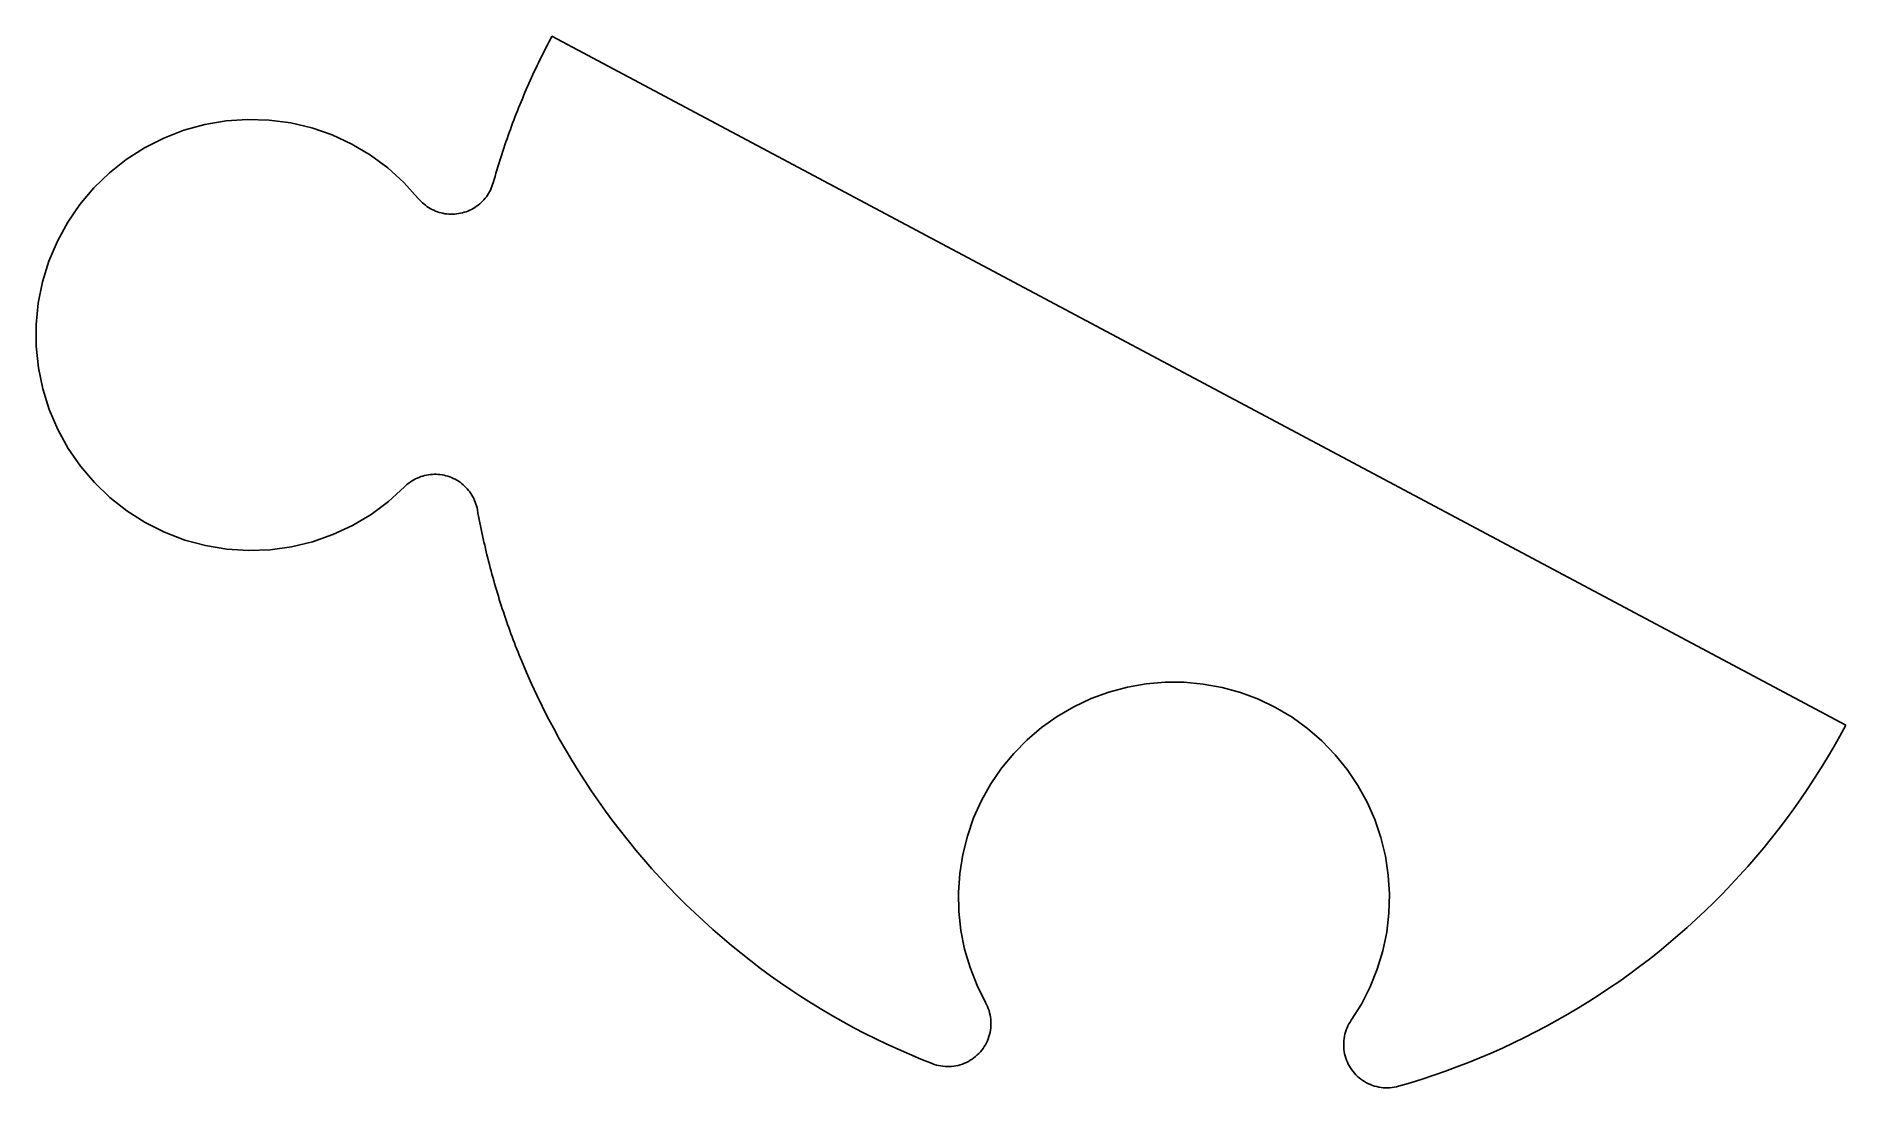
# Model space of a CAD drawing. Header units: metres. Extents: x -20 to 21.9, y -54.9 to -30.6.
import ezdxf

# ---------------------------------------------------------------- set-up
doc = ezdxf.new("R2010")
doc.units = ezdxf.units.M

msp = doc.modelspace()

# ---------------------------------------------------------------- linework, layer by layer
at = {"layer": 'Polygon'}
for p, q in [((-8.12, -30.633), (-8.155, -30.701)), ((-8.084, -30.565), (-8.12, -30.633)), ((21.928, -46.543), (-8.084, -30.565)), ((-8.328, -31.041), (-8.362, -31.11)), ((-8.294, -30.973), (-8.328, -31.041)), ((-8.26, -30.905), (-8.294, -30.973)), ((-8.225, -30.836), (-8.26, -30.905)), ((-8.19, -30.768), (-8.225, -30.836)), ((-8.155, -30.701), (-8.19, -30.768)), ((-8.525, -31.455), (-8.557, -31.525)), ((-8.493, -31.386), (-8.525, -31.455)), ((-8.46, -31.317), (-8.493, -31.386)), ((-8.428, -31.248), (-8.46, -31.317)), ((-8.395, -31.179), (-8.428, -31.248)), ((-8.362, -31.11), (-8.395, -31.179)), ((-8.711, -31.874), (-8.741, -31.945)), ((-8.681, -31.804), (-8.711, -31.874)), ((-8.65, -31.734), (-8.681, -31.804)), ((-8.619, -31.664), (-8.65, -31.734)), ((-8.588, -31.594), (-8.619, -31.664)), ((-8.557, -31.525), (-8.588, -31.594)), ((-8.885, -32.298), (-8.913, -32.369)), ((-8.857, -32.227), (-8.885, -32.298)), ((-8.828, -32.156), (-8.857, -32.227)), ((-8.799, -32.086), (-8.828, -32.156)), ((-8.77, -32.015), (-8.799, -32.086)), ((-8.741, -31.945), (-8.77, -32.015)), ((-16.136, -32.612), (-16.62, -32.745)), ((-15.642, -32.528), (-16.136, -32.612)), ((-15.142, -32.494), (-15.642, -32.528)), ((-14.641, -32.51), (-15.142, -32.494)), ((-14.144, -32.576), (-14.641, -32.51)), ((-13.656, -32.692), (-14.144, -32.576)), ((-13.182, -32.856), (-13.656, -32.692)), ((-9.048, -32.727), (-9.074, -32.799)), ((-9.022, -32.655), (-9.048, -32.727)), ((-8.995, -32.584), (-9.022, -32.655)), ((-8.968, -32.512), (-8.995, -32.584)), ((-8.941, -32.441), (-8.968, -32.512)), ((-8.913, -32.369), (-8.941, -32.441)), ((-17.534, -33.152), (-17.957, -33.423)), ((-17.087, -32.926), (-17.534, -33.152)), ((-16.62, -32.745), (-17.087, -32.926)), ((-12.727, -33.066), (-13.182, -32.856)), ((-12.296, -33.322), (-12.727, -33.066)), ((-9.199, -33.16), (-9.224, -33.232)), ((-9.175, -33.087), (-9.199, -33.16)), ((-9.15, -33.015), (-9.175, -33.087)), ((-9.125, -32.943), (-9.15, -33.015)), ((-9.1, -32.871), (-9.125, -32.943)), ((-9.074, -32.799), (-9.1, -32.871)), ((-17.957, -33.423), (-18.35, -33.734)), ((-11.892, -33.619), (-12.296, -33.322)), ((-9.317, -33.523), (-9.339, -33.596)), ((-9.294, -33.45), (-9.317, -33.523)), ((-9.271, -33.377), (-9.294, -33.45)), ((-9.247, -33.305), (-9.271, -33.377)), ((-9.224, -33.232), (-9.247, -33.305)), ((-18.35, -33.734), (-18.709, -34.083)), ((-11.52, -33.955), (-11.892, -33.619)), ((-11.183, -34.326), (-11.52, -33.955)), ((-9.446, -33.963), (-9.46, -34.006)), ((-9.426, -33.889), (-9.446, -33.963)), ((-9.404, -33.816), (-9.426, -33.889)), ((-9.383, -33.743), (-9.404, -33.816)), ((-9.361, -33.669), (-9.383, -33.743)), ((-9.339, -33.596), (-9.361, -33.669)), ((-18.709, -34.083), (-19.033, -34.466)), ((-11.154, -34.361), (-11.183, -34.326)), ((-11.122, -34.394), (-11.154, -34.361)), ((-11.09, -34.426), (-11.122, -34.394)), ((-9.694, -34.392), (-9.726, -34.423)), ((-9.663, -34.358), (-9.694, -34.392)), ((-9.633, -34.324), (-9.663, -34.358)), ((-9.605, -34.288), (-9.633, -34.324)), ((-9.579, -34.251), (-9.605, -34.288)), ((-9.555, -34.212), (-9.579, -34.251)), ((-9.532, -34.173), (-9.555, -34.212)), ((-9.511, -34.133), (-9.532, -34.173)), ((-9.492, -34.091), (-9.511, -34.133)), ((-9.475, -34.049), (-9.492, -34.091)), ((-9.46, -34.006), (-9.475, -34.049)), ((-19.033, -34.466), (-19.316, -34.88)), ((-11.056, -34.456), (-11.09, -34.426)), ((-11.02, -34.484), (-11.056, -34.456)), ((-10.984, -34.511), (-11.02, -34.484)), ((-10.946, -34.537), (-10.984, -34.511)), ((-10.907, -34.56), (-10.946, -34.537)), ((-10.867, -34.582), (-10.907, -34.56)), ((-10.826, -34.602), (-10.867, -34.582)), ((-10.785, -34.62), (-10.826, -34.602)), ((-10.742, -34.636), (-10.785, -34.62)), ((-10.699, -34.65), (-10.742, -34.636)), ((-10.655, -34.662), (-10.699, -34.65)), ((-10.611, -34.672), (-10.655, -34.662)), ((-10.566, -34.681), (-10.611, -34.672)), ((-10.521, -34.687), (-10.566, -34.681)), ((-10.476, -34.691), (-10.521, -34.687)), ((-10.43, -34.693), (-10.476, -34.691)), ((-10.385, -34.693), (-10.43, -34.693)), ((-10.339, -34.69), (-10.385, -34.693)), ((-10.294, -34.686), (-10.339, -34.69)), ((-10.249, -34.68), (-10.294, -34.686)), ((-10.204, -34.672), (-10.249, -34.68)), ((-10.16, -34.661), (-10.204, -34.672)), ((-10.116, -34.649), (-10.16, -34.661)), ((-10.073, -34.635), (-10.116, -34.649)), ((-10.031, -34.619), (-10.073, -34.635)), ((-9.989, -34.6), (-10.031, -34.619)), ((-9.948, -34.58), (-9.989, -34.6)), ((-9.908, -34.558), (-9.948, -34.58)), ((-9.87, -34.535), (-9.908, -34.558)), ((-9.832, -34.509), (-9.87, -34.535)), ((-9.795, -34.482), (-9.832, -34.509)), ((-9.76, -34.454), (-9.795, -34.482)), ((-9.726, -34.423), (-9.76, -34.454)), ((-19.316, -34.88), (-19.556, -35.32)), ((-19.556, -35.32), (-19.751, -35.782)), ((-19.751, -35.782), (-19.898, -36.261)), ((-19.898, -36.261), (-19.997, -36.753)), ((-19.997, -36.753), (-20.047, -37.252)), ((-20.047, -37.252), (-20.046, -37.753)), ((-20.046, -37.753), (-19.995, -38.252)), ((-19.995, -38.252), (-19.894, -38.743)), ((-19.894, -38.743), (-19.744, -39.221)), ((-19.744, -39.221), (-19.548, -39.683)), ((-19.548, -39.683), (-19.306, -40.122)), ((-19.306, -40.122), (-19.021, -40.534)), ((-19.021, -40.534), (-18.696, -40.917)), ((-18.696, -40.917), (-18.335, -41.264)), ((-11.877, -41.355), (-11.506, -41.018)), ((-11.506, -41.018), (-11.474, -40.986)), ((-11.474, -40.986), (-11.439, -40.956)), ((-11.439, -40.956), (-11.404, -40.928)), ((-11.404, -40.928), (-11.367, -40.901)), ((-11.367, -40.901), (-11.329, -40.876)), ((-11.329, -40.876), (-11.29, -40.853)), ((-11.29, -40.853), (-11.25, -40.831)), ((-11.25, -40.831), (-11.209, -40.812)), ((-11.209, -40.812), (-11.167, -40.794)), ((-11.167, -40.794), (-11.125, -40.778)), ((-11.125, -40.778), (-11.081, -40.764)), ((-11.081, -40.764), (-11.038, -40.752)), ((-11.038, -40.752), (-10.993, -40.742)), ((-10.993, -40.742), (-10.948, -40.734)), ((-10.948, -40.734), (-10.903, -40.728)), ((-10.903, -40.728), (-10.858, -40.725)), ((-10.858, -40.725), (-10.813, -40.723)), ((-10.813, -40.723), (-10.767, -40.723)), ((-10.767, -40.723), (-10.722, -40.726)), ((-10.722, -40.726), (-10.676, -40.73)), ((-10.676, -40.73), (-10.631, -40.736)), ((-10.631, -40.736), (-10.587, -40.745)), ((-10.587, -40.745), (-10.543, -40.756)), ((-10.543, -40.756), (-10.499, -40.768)), ((-10.499, -40.768), (-10.456, -40.783)), ((-10.456, -40.783), (-10.413, -40.799)), ((-10.413, -40.799), (-10.372, -40.818)), ((-10.372, -40.818), (-10.331, -40.838)), ((-10.331, -40.838), (-10.291, -40.86)), ((-10.291, -40.86), (-10.253, -40.884)), ((-10.253, -40.884), (-10.215, -40.909)), ((-10.215, -40.909), (-10.179, -40.937)), ((-10.179, -40.937), (-10.144, -40.966)), ((-10.144, -40.966), (-10.11, -40.996)), ((-10.11, -40.996), (-10.078, -41.028)), ((-10.078, -41.028), (-10.047, -41.061)), ((-10.047, -41.061), (-10.018, -41.096)), ((-10.018, -41.096), (-9.99, -41.132)), ((-9.99, -41.132), (-9.964, -41.17)), ((-18.335, -41.264), (-17.941, -41.574)), ((-12.28, -41.654), (-11.877, -41.355)), ((-9.964, -41.17), (-9.94, -41.208)), ((-9.94, -41.208), (-9.917, -41.247)), ((-9.917, -41.247), (-9.896, -41.288)), ((-9.896, -41.288), (-9.878, -41.329)), ((-9.878, -41.329), (-9.861, -41.372)), ((-9.861, -41.372), (-9.846, -41.414)), ((-9.846, -41.414), (-9.833, -41.458)), ((-9.833, -41.458), (-9.822, -41.502)), ((-9.822, -41.502), (-9.813, -41.547)), ((-9.813, -41.547), (-9.799, -41.622)), ((-17.941, -41.574), (-17.518, -41.843)), ((-17.518, -41.843), (-17.07, -42.068)), ((-13.165, -42.123), (-12.71, -41.91)), ((-12.71, -41.91), (-12.28, -41.654)), ((-9.799, -41.622), (-9.785, -41.697)), ((-9.785, -41.697), (-9.771, -41.772)), ((-9.771, -41.772), (-9.756, -41.847)), ((-9.756, -41.847), (-9.741, -41.922)), ((-9.741, -41.922), (-9.726, -41.997)), ((-17.07, -42.068), (-16.602, -42.247)), ((-16.602, -42.247), (-16.118, -42.378)), ((-16.118, -42.378), (-15.623, -42.46)), ((-14.125, -42.406), (-13.638, -42.289)), ((-13.638, -42.289), (-13.165, -42.123)), ((-9.726, -41.997), (-9.71, -42.072)), ((-9.71, -42.072), (-9.694, -42.146)), ((-9.694, -42.146), (-9.678, -42.221)), ((-9.678, -42.221), (-9.661, -42.296)), ((-9.661, -42.296), (-9.644, -42.37)), ((-9.644, -42.37), (-9.627, -42.444)), ((-15.623, -42.46), (-15.123, -42.492)), ((-15.123, -42.492), (-14.622, -42.474)), ((-14.622, -42.474), (-14.125, -42.406)), ((-9.627, -42.444), (-9.609, -42.519)), ((-9.609, -42.519), (-9.591, -42.593)), ((-9.591, -42.593), (-9.573, -42.667)), ((-9.573, -42.667), (-9.554, -42.741)), ((-9.554, -42.741), (-9.535, -42.815)), ((-9.535, -42.815), (-9.516, -42.889)), ((-9.516, -42.889), (-9.496, -42.963)), ((-9.496, -42.963), (-9.476, -43.037)), ((-9.476, -43.037), (-9.456, -43.111)), ((-9.456, -43.111), (-9.435, -43.184)), ((-9.435, -43.184), (-9.414, -43.258)), ((-9.414, -43.258), (-9.393, -43.331)), ((-9.393, -43.331), (-9.372, -43.404)), ((-9.372, -43.404), (-9.35, -43.477)), ((-9.35, -43.477), (-9.327, -43.551)), ((-9.327, -43.551), (-9.305, -43.624)), ((-9.305, -43.624), (-9.282, -43.696)), ((-9.282, -43.696), (-9.258, -43.769)), ((-9.258, -43.769), (-9.235, -43.842)), ((-9.235, -43.842), (-9.211, -43.914)), ((-9.211, -43.914), (-9.187, -43.987)), ((-9.187, -43.987), (-9.162, -44.059)), ((-9.162, -44.059), (-9.137, -44.132)), ((-9.137, -44.132), (-9.112, -44.204)), ((-9.112, -44.204), (-9.086, -44.276)), ((-9.086, -44.276), (-9.061, -44.348)), ((-9.061, -44.348), (-9.034, -44.419)), ((-9.034, -44.419), (-9.008, -44.491)), ((-9.008, -44.491), (-8.981, -44.563)), ((-8.981, -44.563), (-8.954, -44.634)), ((-8.954, -44.634), (-8.926, -44.705)), ((-8.926, -44.705), (-8.898, -44.776)), ((-8.898, -44.776), (-8.87, -44.847)), ((-8.87, -44.847), (-8.842, -44.918)), ((-8.842, -44.918), (-8.813, -44.989)), ((-8.813, -44.989), (-8.784, -45.06)), ((-8.784, -45.06), (-8.673, -45.323)), ((-8.673, -45.323), (-8.557, -45.583)), ((-8.557, -45.583), (-8.437, -45.842)), ((5.264, -45.658), (4.836, -45.773)), ((5.7, -45.582), (5.264, -45.658)), ((6.141, -45.544), (5.7, -45.582)), ((6.584, -45.546), (6.141, -45.544)), ((7.025, -45.587), (6.584, -45.546)), ((7.461, -45.667), (7.025, -45.587)), ((7.888, -45.785), (7.461, -45.667)), ((-8.437, -45.842), (-8.312, -46.099)), ((-8.312, -46.099), (-8.183, -46.353)), ((4.019, -46.113), (3.636, -46.336)), ((4.42, -45.925), (4.019, -46.113)), ((4.836, -45.773), (4.42, -45.925)), ((8.303, -45.94), (7.888, -45.785)), ((8.702, -46.132), (8.303, -45.94)), ((9.083, -46.358), (8.702, -46.132)), ((-8.183, -46.353), (-8.05, -46.606)), ((3.636, -46.336), (3.275, -46.592)), ((9.442, -46.617), (9.083, -46.358)), ((21.792, -46.794), (21.928, -46.543)), ((-8.05, -46.606), (-7.913, -46.856)), ((-7.913, -46.856), (-7.772, -47.104)), ((2.937, -46.879), (2.627, -47.195)), ((3.275, -46.592), (2.937, -46.879)), ((9.777, -46.906), (9.442, -46.617)), ((10.086, -47.225), (9.777, -46.906)), ((21.651, -47.042), (21.792, -46.794)), ((-7.772, -47.104), (-7.626, -47.349)), ((-7.626, -47.349), (-7.476, -47.592)), ((2.627, -47.195), (2.345, -47.537)), ((10.364, -47.569), (10.086, -47.225)), ((21.358, -47.532), (21.507, -47.288)), ((21.507, -47.288), (21.651, -47.042)), ((-7.476, -47.592), (-7.323, -47.833)), ((-7.323, -47.833), (-7.165, -48.07)), ((2.345, -47.537), (2.095, -47.903)), ((10.611, -47.936), (10.364, -47.569)), ((21.049, -48.011), (21.205, -47.773)), ((21.205, -47.773), (21.358, -47.532)), ((-7.165, -48.07), (-7.003, -48.306)), ((2.095, -47.903), (1.879, -48.289)), ((10.825, -48.324), (10.611, -47.936)), ((20.723, -48.48), (20.888, -48.247)), ((20.888, -48.247), (21.049, -48.011)), ((-7.003, -48.306), (-6.838, -48.538)), ((-6.838, -48.538), (-6.668, -48.767)), ((1.879, -48.289), (1.697, -48.693)), ((11.004, -48.73), (10.825, -48.324)), ((20.555, -48.71), (20.723, -48.48)), ((-6.668, -48.767), (-6.495, -48.994)), ((-6.495, -48.994), (-6.318, -49.218)), ((1.697, -48.693), (1.552, -49.111)), ((11.146, -49.149), (11.004, -48.73)), ((20.206, -49.162), (20.382, -48.938)), ((20.382, -48.938), (20.555, -48.71)), ((-6.318, -49.218), (-6.137, -49.438)), ((-6.137, -49.438), (-5.952, -49.656)), ((1.552, -49.111), (1.444, -49.541)), ((11.25, -49.58), (11.146, -49.149)), ((19.843, -49.602), (20.026, -49.384)), ((20.026, -49.384), (20.206, -49.162)), ((-5.952, -49.656), (-5.764, -49.871)), ((-5.764, -49.871), (-5.573, -50.082)), ((1.444, -49.541), (1.375, -49.978)), ((11.316, -50.018), (11.25, -49.58)), ((19.464, -50.03), (19.655, -49.817)), ((19.655, -49.817), (19.843, -49.602)), ((-5.573, -50.082), (-5.377, -50.29)), ((-5.377, -50.29), (-5.179, -50.495)), ((1.375, -49.978), (1.344, -50.42)), ((11.342, -50.46), (11.316, -50.018)), ((19.072, -50.444), (19.27, -50.238)), ((19.27, -50.238), (19.464, -50.03)), ((-5.179, -50.495), (-4.976, -50.696)), ((-4.976, -50.696), (-4.771, -50.894)), ((1.344, -50.42), (1.353, -50.863)), ((11.33, -50.903), (11.342, -50.46)), ((18.666, -50.845), (18.871, -50.646)), ((18.871, -50.646), (19.072, -50.444)), ((-4.771, -50.894), (-4.562, -51.089)), ((-4.562, -51.089), (-4.35, -51.28)), ((1.353, -50.863), (1.402, -51.304)), ((11.278, -51.343), (11.33, -50.903)), ((18.247, -51.232), (18.458, -51.041)), ((18.458, -51.041), (18.666, -50.845)), ((-4.35, -51.28), (-4.135, -51.467)), ((-4.135, -51.467), (-3.917, -51.651)), ((1.402, -51.304), (1.489, -51.738)), ((11.188, -51.776), (11.278, -51.343)), ((17.595, -51.786), (17.815, -51.605)), ((17.815, -51.605), (18.033, -51.421)), ((18.033, -51.421), (18.247, -51.232)), ((-3.917, -51.651), (-3.695, -51.831)), ((-3.695, -51.831), (-3.471, -52.007)), ((-3.471, -52.007), (-3.244, -52.18)), ((1.489, -51.738), (1.614, -52.163)), ((11.059, -52.2), (11.188, -51.776)), ((17.145, -52.137), (17.371, -51.964)), ((17.371, -51.964), (17.595, -51.786)), ((-3.244, -52.18), (-3.014, -52.349)), ((-3.014, -52.349), (-2.781, -52.513)), ((1.614, -52.163), (1.776, -52.575)), ((10.894, -52.611), (11.059, -52.2)), ((16.683, -52.473), (16.915, -52.307)), ((16.915, -52.307), (17.145, -52.137)), ((-2.781, -52.513), (-2.545, -52.674)), ((-2.545, -52.674), (-2.307, -52.831)), ((-2.307, -52.831), (-2.066, -52.984)), ((1.776, -52.575), (1.974, -52.971)), ((10.693, -53.006), (10.894, -52.611)), ((15.97, -52.946), (16.21, -52.792)), ((16.21, -52.792), (16.448, -52.634)), ((16.448, -52.634), (16.683, -52.473)), ((-2.066, -52.984), (-1.822, -53.133)), ((-1.822, -53.133), (-1.576, -53.278)), ((-1.576, -53.278), (-1.328, -53.418)), ((1.997, -53.016), (1.974, -52.971)), ((2.019, -53.063), (1.997, -53.016)), ((2.038, -53.11), (2.019, -53.063)), ((2.054, -53.159), (2.038, -53.11)), ((2.068, -53.208), (2.054, -53.159)), ((2.08, -53.257), (2.068, -53.208)), ((2.089, -53.308), (2.08, -53.257)), ((10.458, -53.381), (10.693, -53.006)), ((15.234, -53.383), (15.482, -53.242)), ((15.482, -53.242), (15.727, -53.096)), ((15.727, -53.096), (15.97, -52.946)), ((-1.328, -53.418), (-1.078, -53.555)), ((-1.078, -53.555), (-0.825, -53.687)), ((-0.825, -53.687), (-0.57, -53.815)), ((2.052, -53.762), (2.067, -53.713)), ((2.067, -53.713), (2.079, -53.663)), ((2.079, -53.663), (2.088, -53.613)), ((2.088, -53.613), (2.094, -53.562)), ((2.095, -53.358), (2.089, -53.308)), ((2.094, -53.562), (2.098, -53.511)), ((2.099, -53.409), (2.095, -53.358)), ((2.098, -53.511), (2.1, -53.46)), ((2.1, -53.46), (2.099, -53.409)), ((10.311, -53.705), (10.3, -53.755)), ((10.325, -53.656), (10.311, -53.705)), ((10.341, -53.607), (10.325, -53.656)), ((10.36, -53.56), (10.341, -53.607)), ((10.381, -53.513), (10.36, -53.56)), ((10.404, -53.468), (10.381, -53.513)), ((10.43, -53.424), (10.404, -53.468)), ((10.458, -53.381), (10.43, -53.424)), ((14.477, -53.783), (14.732, -53.654)), ((14.732, -53.654), (14.984, -53.521)), ((14.984, -53.521), (15.234, -53.383)), ((-0.57, -53.815), (-0.312, -53.938)), ((-0.312, -53.938), (-0.053, -54.057)), ((-0.053, -54.057), (0.208, -54.172)), ((1.819, -54.153), (1.853, -54.115)), ((1.853, -54.115), (1.886, -54.076)), ((1.886, -54.076), (1.916, -54.035)), ((1.916, -54.035), (1.945, -53.992)), ((1.945, -53.992), (1.971, -53.949)), ((1.971, -53.949), (1.995, -53.904)), ((1.995, -53.904), (2.016, -53.857)), ((2.016, -53.857), (2.036, -53.81)), ((2.036, -53.81), (2.052, -53.762)), ((10.282, -53.907), (10.281, -53.958)), ((10.281, -53.958), (10.282, -54.009)), ((10.285, -53.856), (10.282, -53.907)), ((10.282, -54.009), (10.287, -54.059)), ((10.291, -53.805), (10.285, -53.856)), ((10.287, -54.059), (10.294, -54.11)), ((10.3, -53.755), (10.291, -53.805)), ((10.294, -54.11), (10.303, -54.16)), ((13.439, -54.256), (13.701, -54.144)), ((13.701, -54.144), (13.962, -54.028)), ((13.962, -54.028), (14.221, -53.908)), ((14.221, -53.908), (14.477, -53.783)), ((0.208, -54.172), (0.471, -54.283)), ((0.471, -54.283), (0.736, -54.389)), ((0.736, -54.389), (0.784, -54.406)), ((0.784, -54.406), (0.833, -54.421)), ((0.833, -54.421), (0.882, -54.433)), ((0.882, -54.433), (0.932, -54.443)), ((0.932, -54.443), (0.983, -54.451)), ((0.983, -54.451), (1.034, -54.455)), ((1.034, -54.455), (1.085, -54.457)), ((1.085, -54.457), (1.136, -54.457)), ((1.136, -54.457), (1.187, -54.454)), ((1.187, -54.454), (1.238, -54.448)), ((1.238, -54.448), (1.288, -54.44)), ((1.288, -54.44), (1.338, -54.429)), ((1.338, -54.429), (1.387, -54.415)), ((1.387, -54.415), (1.436, -54.399)), ((1.436, -54.399), (1.483, -54.381)), ((1.483, -54.381), (1.53, -54.36)), ((1.53, -54.36), (1.575, -54.337)), ((1.575, -54.337), (1.62, -54.312)), ((1.62, -54.312), (1.663, -54.284)), ((1.663, -54.284), (1.704, -54.254)), ((1.704, -54.254), (1.744, -54.222)), ((1.744, -54.222), (1.782, -54.188)), ((1.782, -54.188), (1.819, -54.153)), ((10.303, -54.16), (10.315, -54.21)), ((10.315, -54.21), (10.33, -54.259)), ((10.33, -54.259), (10.347, -54.307)), ((10.347, -54.307), (10.366, -54.354)), ((10.366, -54.354), (10.388, -54.4)), ((10.388, -54.4), (10.412, -54.445)), ((10.412, -54.445), (10.439, -54.489)), ((10.439, -54.489), (10.467, -54.531)), ((10.467, -54.531), (10.498, -54.572)), ((12.37, -54.657), (12.64, -54.564)), ((12.64, -54.564), (12.908, -54.465)), ((12.908, -54.465), (13.174, -54.363)), ((13.174, -54.363), (13.439, -54.256)), ((10.498, -54.572), (10.531, -54.611)), ((10.531, -54.611), (10.566, -54.648)), ((10.566, -54.648), (10.602, -54.684)), ((10.602, -54.684), (10.641, -54.718)), ((10.641, -54.718), (10.681, -54.749)), ((10.681, -54.749), (10.722, -54.779)), ((10.722, -54.779), (10.766, -54.806)), ((10.766, -54.806), (10.81, -54.831)), ((10.81, -54.831), (10.856, -54.854)), ((10.856, -54.854), (10.902, -54.875)), ((10.902, -54.875), (10.95, -54.893)), ((10.95, -54.893), (10.999, -54.909)), ((10.999, -54.909), (11.048, -54.922)), ((11.048, -54.922), (11.098, -54.932)), ((11.098, -54.932), (11.148, -54.94)), ((11.148, -54.94), (11.199, -54.946)), ((11.199, -54.946), (11.25, -54.949)), ((11.25, -54.949), (11.301, -54.949)), ((11.301, -54.949), (11.352, -54.947)), ((11.352, -54.947), (11.403, -54.942)), ((11.403, -54.942), (11.454, -54.934)), ((11.454, -54.934), (11.504, -54.924)), ((11.504, -54.924), (11.553, -54.911)), ((11.553, -54.911), (11.827, -54.831)), ((11.827, -54.831), (12.099, -54.747)), ((12.099, -54.747), (12.37, -54.657))]:
    msp.add_line(p, q, dxfattribs=at)

doc.saveas('drawing.dxf')
